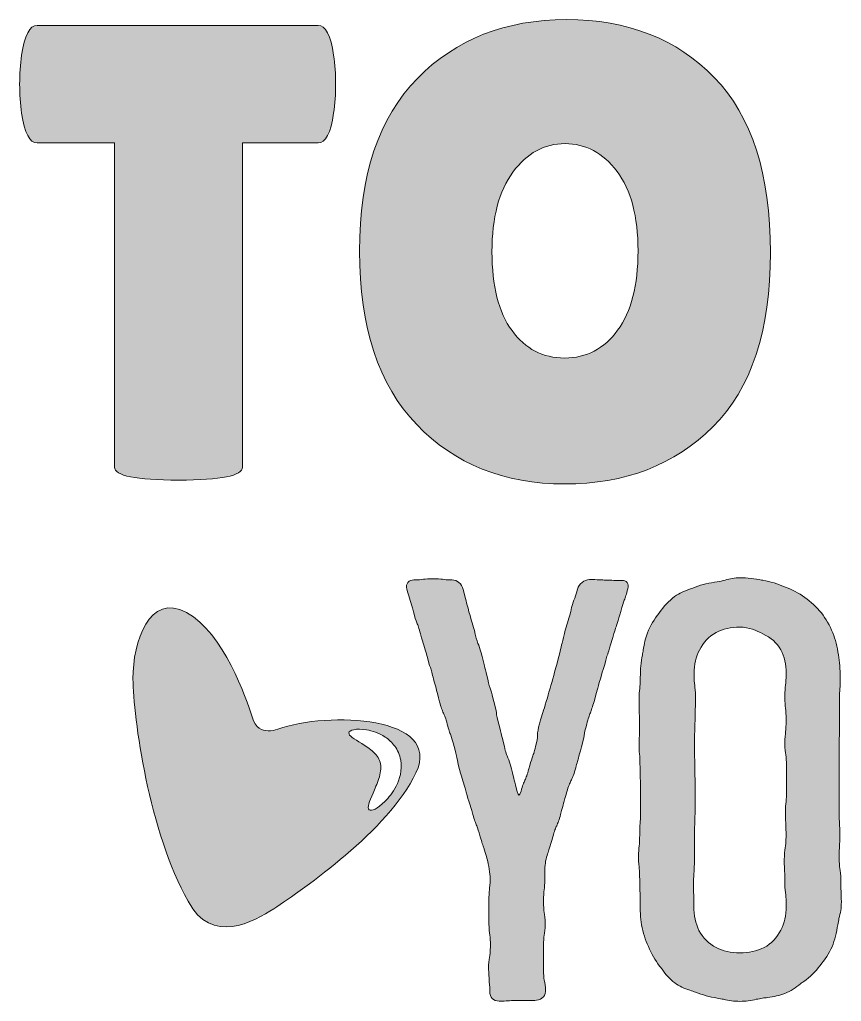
# Model space of a CAD drawing. Header units: inches. Extents: x 149 to 931, y -775 to -304.
# Drawn here: x 148.5 to 398.3, y -774.9 to -476.3 of the extents above; entities that cross this region are included whole.
import ezdxf

# ---------------------------------------------------------------- set-up
doc = ezdxf.new("R2010")
doc.units = ezdxf.units.IN
doc.header["$MEASUREMENT"] = 0
doc.layers.add('Layer 1', color=7, linetype='Continuous')

# ---------------------------------------------------------------- blocks, each defined once
blk = doc.blocks.new('block 3')
at = {"layer": 'Layer 1', "true_color": 0xce0100}
h = blk.add_hatch(color=12, dxfattribs=at)
h.dxf.hatch_style = 2
edge = h.paths.add_edge_path()
edge.add_spline(control_points=[(314.21, -617.5), (295.81, -617.5), (280.81, -611.48), (269.22, -599.43), (257.64, -587.38), (251.84, -569.8), (251.84, -546.68), (251.84, -523.57), (257.7, -506.06), (269.42, -494.14), (281.14, -482.22), (296.26, -476.26), (314.8, -476.26), (333.33, -476.26), (348.29, -482.13), (359.68, -493.84), (371.07, -505.57), (376.77, -523.31), (376.77, -547.08), (376.77, -570.85), (370.94, -588.52), (359.29, -600.11), (347.63, -611.7), (332.6, -617.5), (314.21, -617.5)], knot_values=[0, 0, 0, 0, 1, 1, 1, 2, 2, 2, 3, 3, 3, 4, 4, 4, 5, 5, 5, 6, 6, 6, 7, 7, 7, 8, 8, 8, 8], degree=3, periodic=1)
edge = h.paths.add_edge_path()
edge.add_spline(control_points=[(314.31, -513.98), (308.02, -513.98), (302.75, -516.86), (298.49, -522.62), (294.24, -528.38), (292.11, -536.47), (292.11, -546.88), (292.11, -557.29), (294.14, -565.28), (298.2, -570.85), (302.26, -576.41), (307.59, -579.19), (314.21, -579.19), (320.82, -579.19), (326.19, -576.38), (330.31, -570.75), (334.44, -565.12), (336.5, -557.06), (336.5, -546.59), (336.5, -536.11), (334.37, -528.06), (330.12, -522.42), (325.86, -516.8), (320.59, -513.98), (314.31, -513.98)], knot_values=[0, 0, 0, 0, 1, 1, 1, 2, 2, 2, 3, 3, 3, 4, 4, 4, 5, 5, 5, 6, 6, 6, 7, 7, 7, 8, 8, 8, 8], degree=3, periodic=1)
h = blk.add_hatch(color=12, dxfattribs=at)
h.dxf.hatch_style = 2
edge = h.paths.add_edge_path()
edge.add_spline(control_points=[(216.29, -612.39), (216.29, -615.01), (209.81, -616.32), (196.84, -616.32), (183.88, -616.32), (177.39, -615.01), (177.39, -612.39), (177.39, -612.39), (177.39, -513.78), (177.39, -513.78), (177.39, -513.78), (153.82, -513.78), (153.82, -513.78), (151.59, -513.78), (150.02, -510.77), (149.11, -504.75), (148.72, -501.87), (148.52, -498.92), (148.52, -495.91), (148.52, -492.89), (148.72, -489.95), (149.11, -487.07), (150.02, -481.05), (151.59, -478.03), (153.82, -478.03), (153.82, -478.03), (239.27, -478.03), (239.27, -478.03), (241.5, -478.03), (243.07, -481.05), (243.98, -487.07), (244.38, -489.95), (244.57, -492.89), (244.57, -495.91), (244.57, -498.92), (244.38, -501.87), (243.98, -504.75), (243.07, -510.77), (241.5, -513.78), (239.27, -513.78), (239.27, -513.78), (216.29, -513.78), (216.29, -513.78), (216.29, -513.78), (216.29, -612.39), (216.29, -612.39)], knot_values=[0, 0, 0, 0, 1, 1, 1, 2, 2, 2, 3, 3, 3, 4, 4, 4, 5, 5, 5, 6, 6, 6, 7, 7, 7, 8, 8, 8, 9, 9, 9, 10, 10, 10, 11, 11, 11, 12, 12, 12, 13, 13, 13, 14, 14, 14, 15, 15, 15, 15], degree=3, periodic=1)
at = {"layer": 'Layer 1', "lineweight": 0}
for points, knots in [([(314.21, -617.5), (295.81, -617.5), (280.81, -611.48), (269.22, -599.43), (257.64, -587.38), (251.84, -569.8), (251.84, -546.68), (251.84, -523.57), (257.7, -506.06), (269.42, -494.14), (281.14, -482.22), (296.26, -476.26), (314.8, -476.26), (333.33, -476.26), (348.29, -482.13), (359.68, -493.84), (371.07, -505.57), (376.77, -523.31), (376.77, -547.08), (376.77, -570.85), (370.94, -588.52), (359.29, -600.11), (347.63, -611.7), (332.6, -617.5), (314.21, -617.5)], [0, 0, 0, 0, 1, 1, 1, 2, 2, 2, 3, 3, 3, 4, 4, 4, 5, 5, 5, 6, 6, 6, 7, 7, 7, 8, 8, 8, 8]), ([(216.29, -612.39), (216.29, -615.01), (209.81, -616.32), (196.84, -616.32), (183.88, -616.32), (177.39, -615.01), (177.39, -612.39), (177.39, -612.39), (177.39, -513.78), (177.39, -513.78), (177.39, -513.78), (153.82, -513.78), (153.82, -513.78), (151.59, -513.78), (150.02, -510.77), (149.11, -504.75), (148.72, -501.87), (148.52, -498.92), (148.52, -495.91), (148.52, -492.89), (148.72, -489.95), (149.11, -487.07), (150.02, -481.05), (151.59, -478.03), (153.82, -478.03), (153.82, -478.03), (239.27, -478.03), (239.27, -478.03), (241.5, -478.03), (243.07, -481.05), (243.98, -487.07), (244.38, -489.95), (244.57, -492.89), (244.57, -495.91), (244.57, -498.92), (244.38, -501.87), (243.98, -504.75), (243.07, -510.77), (241.5, -513.78), (239.27, -513.78), (239.27, -513.78), (216.29, -513.78), (216.29, -513.78), (216.29, -513.78), (216.29, -612.39), (216.29, -612.39)], [0, 0, 0, 0, 1, 1, 1, 2, 2, 2, 3, 3, 3, 4, 4, 4, 5, 5, 5, 6, 6, 6, 7, 7, 7, 8, 8, 8, 9, 9, 9, 10, 10, 10, 11, 11, 11, 12, 12, 12, 13, 13, 13, 14, 14, 14, 15, 15, 15, 15]), ([(314.31, -513.98), (308.02, -513.98), (302.75, -516.86), (298.49, -522.62), (294.24, -528.38), (292.11, -536.47), (292.11, -546.88), (292.11, -557.29), (294.14, -565.28), (298.2, -570.85), (302.26, -576.41), (307.59, -579.19), (314.21, -579.19), (320.82, -579.19), (326.19, -576.38), (330.31, -570.75), (334.44, -565.12), (336.5, -557.06), (336.5, -546.59), (336.5, -536.11), (334.37, -528.06), (330.12, -522.42), (325.86, -516.8), (320.59, -513.98), (314.31, -513.98)], [0, 0, 0, 0, 1, 1, 1, 2, 2, 2, 3, 3, 3, 4, 4, 4, 5, 5, 5, 6, 6, 6, 7, 7, 7, 8, 8, 8, 8])]:
    blk.add_open_spline(points, degree=3, knots=knots, dxfattribs=at)
blk = doc.blocks.new('block 5')
at = {"layer": 'Layer 1', "true_color": 0xffffff}
h = blk.add_hatch(color=7, dxfattribs=at)
h.dxf.hatch_style = 2
edge = h.paths.add_edge_path()
edge.add_spline(control_points=[(333.4, -649.38), (332.95, -651.1), (332.68, -652), (332.32, -652.82), (332.05, -653.54), (331.77, -654.54), (331.32, -656.25), (330.87, -657.79), (330.51, -658.87), (330.24, -659.6), (329.97, -660.41), (329.78, -661.32), (329.15, -663.03), (328.7, -664.75), (328.43, -665.66), (328.16, -666.47), (327.89, -667.28), (327.7, -668.19), (327.07, -669.9), (326.62, -671.62), (326.35, -672.53), (326.08, -673.34), (325.81, -674.16), (325.54, -675.06), (325.08, -676.78), (324.45, -678.49), (324.36, -679.4), (324.09, -680.21), (323.82, -681.03), (323.64, -682.11), (323.18, -683.65), (322.55, -685.37), (322.37, -686.27), (322.01, -687.08), (321.74, -687.9), (321.38, -688.8), (320.92, -690.52), (320.47, -692.24), (320.2, -693.05), (320.11, -694.05), (320.02, -694.86), (319.75, -695.76), (319.3, -697.48), (318.84, -699.2), (318.48, -700.1), (318.39, -700.92), (318.12, -701.73), (317.85, -702.72), (317.4, -704.44), (316.94, -706.16), (316.49, -706.97), (316.13, -707.79), (315.77, -708.51), (315.32, -709.41), (314.87, -711.13), (314.41, -712.85), (314.14, -713.76), (313.87, -714.57), (313.78, -715.38), (313.42, -716.29), (312.97, -718), (312.51, -719.72), (312.15, -720.63), (311.79, -721.44), (311.43, -722.16), (311.07, -723.07), (310.62, -724.79), (310.16, -726.5), (309.89, -727.41), (309.62, -728.13), (309.35, -728.95), (308.99, -729.94), (308.54, -731.66), (308.18, -733.1), (308.18, -735.09), (308.18, -736.81), (308.18, -736.81), (308.18, -737.53), (308.18, -737.53), (308.18, -739.25), (308.08, -740.15), (308, -740.97), (307.9, -741.78), (307.72, -742.69), (307.72, -744.41), (307.72, -746.12), (307.9, -747.03), (308, -747.84), (308.08, -748.65), (308.27, -749.56), (308.27, -751.28), (308.27, -753.08), (308.08, -753.9), (308, -754.71), (307.9, -755.53), (307.72, -756.43), (307.72, -758.15), (307.72, -758.15), (307.72, -761.58), (307.72, -761.58), (307.72, -761.58), (307.72, -765.02), (307.72, -765.02), (307.72, -766.74), (307.9, -767.64), (308, -768.46), (308.27, -769.27), (308.36, -770.17), (308.36, -771.89), (308.36, -773.61), (306.64, -774.6), (305.1, -774.6), (305.1, -774.6), (302.39, -774.6), (302.39, -774.6), (302.39, -774.6), (299.68, -774.6), (299.68, -774.6), (298.32, -774.6), (297.6, -774.69), (296.96, -774.69), (296.24, -774.79), (295.61, -774.79), (294.25, -774.79), (292.53, -774.79), (291.45, -773.61), (291.45, -771.89), (291.45, -770.08), (291.27, -769.18), (291.27, -768.36), (291.18, -767.55), (291.09, -766.74), (291.09, -765.02), (291.09, -763.3), (291.09, -762.31), (291.36, -761.49), (291.45, -760.77), (291.63, -759.87), (291.63, -758.15), (291.63, -756.43), (291.54, -755.53), (291.45, -754.71), (291.36, -753.9), (291.18, -753), (291.18, -751.28), (291.18, -751.28), (291.18, -747.84), (291.18, -747.84), (291.18, -747.84), (291.18, -744.41), (291.18, -744.41), (291.18, -742.69), (291.27, -741.78), (291.36, -740.97), (291.36, -740.15), (291.54, -739.25), (291.54, -737.53), (291.54, -736), (291.09, -733.38), (290.64, -731.66), (290.18, -729.94), (289.91, -729.03), (289.64, -728.22), (289.37, -727.5), (289.01, -726.5), (288.56, -724.79), (288.1, -723.07), (287.74, -722.26), (287.47, -721.44), (287.11, -720.63), (286.75, -719.72), (286.3, -718), (285.84, -716.29), (285.57, -715.38), (285.3, -714.57), (284.94, -713.85), (284.67, -712.76), (284.22, -711.22), (283.76, -709.51), (283.49, -708.51), (283.22, -707.79), (282.95, -706.97), (282.68, -705.89), (282.23, -704.35), (281.77, -702.64), (281.68, -701.64), (281.41, -700.83), (281.32, -700.01), (281.05, -698.93), (280.6, -697.39), (280.15, -695.67), (279.88, -694.77), (279.6, -693.95), (279.24, -693.14), (278.97, -692.24), (278.52, -690.52), (278.07, -688.8), (277.71, -687.9), (277.34, -687.17), (276.98, -686.36), (276.62, -685.46), (276.17, -683.74), (275.72, -682.02), (275.54, -681.12), (275.27, -680.3), (275.17, -679.49), (274.81, -678.4), (274.36, -676.87), (273.91, -675.15), (273.64, -674.16), (273.37, -673.34), (273.1, -672.62), (272.82, -671.71), (272.37, -670), (271.92, -668.28), (271.65, -667.37), (271.38, -666.56), (271.11, -665.75), (270.84, -664.84), (270.38, -663.12), (269.93, -661.41), (269.57, -660.5), (269.3, -659.69), (268.94, -658.97), (268.66, -658.06), (268.21, -656.34), (267.76, -654.63), (267.49, -653.72), (267.22, -652.91), (266.95, -652.09), (266.68, -651.19), (266.22, -649.47), (265.77, -647.75), (266.86, -646.67), (268.39, -646.67), (269.84, -646.67), (270.56, -646.58), (271.29, -646.49), (272.01, -646.49), (272.73, -646.31), (274.18, -646.31), (275.63, -646.31), (276.35, -646.4), (277.07, -646.49), (277.71, -646.58), (278.52, -646.67), (279.97, -646.67), (281.5, -646.67), (282.95, -647.84), (283.31, -649.56), (283.76, -651.28), (283.95, -652.18), (284.22, -653), (284.49, -653.72), (284.67, -654.81), (285.12, -656.34), (285.57, -658.06), (285.84, -658.97), (286.11, -659.78), (286.39, -660.59), (286.66, -661.5), (287.02, -663.21), (287.47, -664.93), (287.74, -665.84), (288.1, -666.56), (288.38, -667.37), (288.65, -668.28), (289.1, -670), (289.55, -671.71), (289.82, -672.62), (289.91, -673.43), (290.18, -674.24), (290.36, -675.15), (290.82, -676.87), (291.18, -678.4), (291.45, -679.49), (291.72, -680.21), (292.08, -681.03), (292.26, -681.93), (292.71, -683.65), (293.17, -685.37), (293.35, -686.27), (293.44, -687.08), (293.53, -687.9), (293.71, -688.98), (294.16, -690.52), (294.61, -692.24), (294.89, -693.23), (294.98, -693.95), (295.25, -694.77), (295.43, -695.67), (295.88, -697.39), (296.24, -699.11), (296.6, -700.01), (296.96, -700.83), (297.33, -701.55), (297.6, -702.45), (298.05, -704.17), (298.5, -705.89), (298.77, -706.79), (298.86, -707.61), (299.13, -708.42), (299.32, -709.33), (299.77, -711.04), (300.13, -712.58), (300.49, -712.49), (300.94, -710.95), (301.39, -709.23), (301.76, -708.33), (302.12, -707.61), (302.48, -706.79), (302.84, -705.89), (303.29, -704.17), (303.75, -702.64), (304.02, -701.64), (304.29, -700.83), (304.65, -700.01), (304.92, -699.11), (305.37, -697.39), (305.82, -695.67), (305.92, -694.86), (305.92, -693.86), (306.01, -693.05), (306.1, -691.97), (306.55, -690.43), (307, -688.71), (307.27, -687.81), (307.54, -686.99), (307.9, -686.18), (308.18, -685.19), (308.63, -683.65), (309.08, -681.93), (309.35, -681.03), (309.62, -680.21), (309.89, -679.4), (310.16, -678.49), (310.62, -676.78), (311.07, -675.24), (311.25, -674.16), (311.52, -673.34), (311.79, -672.62), (311.97, -671.53), (312.43, -670), (312.88, -668.28), (313.15, -667.28), (313.24, -666.47), (313.51, -665.75), (313.69, -664.75), (314.14, -663.03), (314.5, -661.5), (314.78, -660.41), (315.05, -659.69), (315.32, -658.87), (315.59, -657.97), (316.04, -656.25), (316.4, -654.54), (316.76, -653.63), (317.04, -652.82), (317.31, -652.09), (317.67, -651.19), (318.12, -649.47), (318.57, -647.94), (320.2, -646.58), (321.74, -646.58), (324.27, -646.58), (325.54, -646.67), (326.62, -646.76), (327.8, -646.76), (329.06, -646.85), (331.5, -646.85), (333.13, -646.85), (333.76, -647.66), (333.4, -649.38)], knot_values=[0, 0, 0, 0, 1, 1, 1, 2, 2, 2, 3, 3, 3, 4, 4, 4, 5, 5, 5, 6, 6, 6, 7, 7, 7, 8, 8, 8, 9, 9, 9, 10, 10, 10, 11, 11, 11, 12, 12, 12, 13, 13, 13, 14, 14, 14, 15, 15, 15, 16, 16, 16, 17, 17, 17, 18, 18, 18, 19, 19, 19, 20, 20, 20, 21, 21, 21, 22, 22, 22, 23, 23, 23, 24, 24, 24, 25, 25, 25, 26, 26, 26, 27, 27, 27, 28, 28, 28, 29, 29, 29, 30, 30, 30, 31, 31, 31, 32, 32, 32, 33, 33, 33, 34, 34, 34, 35, 35, 35, 36, 36, 36, 37, 37, 37, 38, 38, 38, 39, 39, 39, 40, 40, 40, 41, 41, 41, 42, 42, 42, 43, 43, 43, 44, 44, 44, 45, 45, 45, 46, 46, 46, 47, 47, 47, 48, 48, 48, 49, 49, 49, 50, 50, 50, 51, 51, 51, 52, 52, 52, 53, 53, 53, 54, 54, 54, 55, 55, 55, 56, 56, 56, 57, 57, 57, 58, 58, 58, 59, 59, 59, 60, 60, 60, 61, 61, 61, 62, 62, 62, 63, 63, 63, 64, 64, 64, 65, 65, 65, 66, 66, 66, 67, 67, 67, 68, 68, 68, 69, 69, 69, 70, 70, 70, 71, 71, 71, 72, 72, 72, 73, 73, 73, 74, 74, 74, 75, 75, 75, 76, 76, 76, 77, 77, 77, 78, 78, 78, 79, 79, 79, 80, 80, 80, 81, 81, 81, 82, 82, 82, 83, 83, 83, 84, 84, 84, 85, 85, 85, 86, 86, 86, 87, 87, 87, 88, 88, 88, 89, 89, 89, 90, 90, 90, 91, 91, 91, 92, 92, 92, 93, 93, 93, 94, 94, 94, 95, 95, 95, 96, 96, 96, 97, 97, 97, 98, 98, 98, 99, 99, 99, 100, 100, 100, 101, 101, 101, 102, 102, 102, 103, 103, 103, 104, 104, 104, 105, 105, 105, 106, 106, 106, 107, 107, 107, 108, 108, 108, 109, 109, 109, 110, 110, 110, 111, 111, 111, 112, 112, 112, 113, 113, 113, 114, 114, 114, 115, 115, 115, 116, 116, 116, 117, 117, 117, 118, 118, 118, 119, 119, 119, 120, 120, 120, 121, 121, 121, 122, 122, 122, 123, 123, 123, 124, 124, 124, 124], degree=3, periodic=1)
h = blk.add_hatch(color=7, dxfattribs=at)
h.dxf.hatch_style = 2
edge = h.paths.add_edge_path()
edge.add_spline(control_points=[(375.9, -773.7), (375.35, -773.79), (374.81, -773.79), (374.36, -773.88), (373.72, -773.97), (373.09, -774.15), (372.46, -774.24), (370.92, -774.69), (369.2, -774.87), (367.49, -774.87), (365.77, -774.87), (364.05, -774.69), (362.51, -774.24), (361.88, -774.15), (361.25, -773.97), (360.61, -773.88), (358.26, -773.52), (356.1, -772.89), (354.02, -772.07), (353.47, -771.89), (352.93, -771.71), (352.3, -771.44), (350.58, -770.99), (349.04, -770.26), (347.69, -769.27), (346.15, -768.09), (344.88, -766.74), (343.8, -765.11), (343.53, -764.75), (343.35, -764.39), (343.07, -764.12), (341.72, -762.4), (340.54, -760.41), (339.64, -758.15), (338.74, -756.16), (338.01, -753.99), (337.56, -751.64), (337.29, -749.47), (337.11, -747.12), (337.11, -744.68), (337.11, -744.68), (337.11, -743.05), (337.11, -743.05), (337.11, -741.33), (337.11, -740.43), (337.02, -737.89), (337.02, -736.18), (336.93, -735.27), (336.84, -734.55), (336.84, -733.74), (336.66, -732.83), (336.66, -731.02), (336.66, -729.31), (336.75, -728.4), (336.84, -727.59), (336.93, -726.77), (337.02, -725.96), (337.02, -724.15), (337.02, -722.43), (337.11, -721.53), (337.11, -720.81), (337.2, -719.99), (337.29, -719.09), (337.29, -717.37), (337.29, -717.37), (337.29, -713.94), (337.29, -713.94), (337.29, -713.94), (337.29, -710.5), (337.29, -710.5), (337.29, -708.78), (337.2, -707.88), (337.2, -707.07), (337.2, -706.34), (337.11, -705.44), (337.11, -703.72), (337.11, -702), (337.02, -701.1), (337.02, -700.28), (336.93, -699.47), (336.84, -698.57), (336.84, -696.85), (336.84, -695.13), (336.93, -694.23), (336.93, -693.41), (336.93, -693.41), (336.93, -690.07), (336.93, -690.07), (336.93, -688.26), (336.93, -687.45), (336.84, -686.63), (336.84, -686.63), (336.84, -683.19), (336.84, -683.19), (336.84, -681.48), (336.93, -680.57), (337.02, -679.76), (337.11, -678.95), (337.2, -678.13), (337.2, -676.32), (337.2, -673.88), (337.38, -671.62), (337.83, -669.54), (337.92, -669), (338.01, -668.46), (338.1, -668), (338.37, -666.11), (338.74, -664.39), (339.37, -662.76), (340.27, -660.59), (341.45, -658.6), (342.89, -656.8), (342.99, -656.71), (342.99, -656.71), (342.99, -656.61), (344.34, -654.71), (345.88, -653.09), (347.6, -651.73), (349.13, -650.74), (350.76, -650.01), (352.48, -649.38), (352.93, -649.29), (353.47, -649.11), (353.92, -648.84), (356, -648.11), (358.26, -647.57), (360.61, -647.3), (361.43, -647.12), (362.15, -646.94), (362.97, -646.76), (364.41, -646.31), (365.95, -646.04), (367.49, -646.04), (369.75, -646.04), (372.01, -646.31), (374.09, -646.76), (374.09, -646.76), (374.45, -646.76), (374.45, -646.76), (376.8, -647.21), (378.97, -647.94), (381.05, -648.75), (383.31, -649.56), (385.3, -650.65), (387.2, -652), (389.09, -653.36), (390.72, -654.9), (392.26, -656.71), (393.62, -658.51), (394.79, -660.5), (395.7, -662.76), (396.51, -664.84), (397.05, -667.01), (397.41, -669.45), (397.77, -671.62), (397.96, -673.88), (397.96, -676.32), (397.96, -678.13), (397.96, -679.04), (397.87, -679.76), (397.77, -680.57), (397.77, -681.48), (397.77, -683.19), (397.77, -683.19), (397.77, -686.63), (397.77, -686.63), (397.77, -686.63), (397.77, -690.07), (397.77, -690.07), (397.77, -690.07), (397.77, -693.5), (397.77, -693.5), (397.68, -694.23), (397.68, -695.13), (397.68, -696.94), (397.68, -696.94), (397.68, -700.28), (397.68, -700.28), (397.68, -700.28), (397.68, -703.72), (397.68, -703.72), (397.68, -703.72), (397.68, -707.16), (397.68, -707.16), (397.68, -707.16), (397.68, -710.59), (397.68, -710.59), (397.68, -710.59), (397.68, -713.94), (397.68, -713.94), (397.68, -713.94), (397.68, -717.37), (397.68, -717.37), (397.68, -719.09), (397.68, -719.99), (397.77, -720.81), (397.77, -721.62), (397.87, -722.53), (397.87, -724.24), (397.87, -725.96), (397.77, -726.86), (397.77, -727.68), (397.68, -728.4), (397.68, -729.31), (397.68, -731.02), (397.68, -732.83), (397.77, -733.65), (397.87, -734.46), (397.96, -735.27), (398.14, -736.18), (398.14, -737.89), (398.14, -739.61), (398.14, -740.52), (398.23, -741.33), (398.23, -742.05), (398.32, -742.96), (398.32, -744.68), (398.32, -746.39), (398.05, -748.11), (397.59, -749.65), (397.5, -750.28), (397.32, -750.91), (397.23, -751.55), (396.87, -753.99), (396.33, -756.16), (395.52, -758.24), (394.52, -760.32), (393.34, -762.22), (391.9, -763.93), (391.9, -763.93), (391.81, -764.03), (391.81, -764.03), (390.45, -765.83), (388.82, -767.46), (386.93, -768.82), (386.56, -769.09), (386.2, -769.27), (385.93, -769.54), (384.48, -770.72), (382.86, -771.71), (381.14, -772.52), (379.51, -773.06), (377.79, -773.43), (375.9, -773.7)], knot_values=[0, 0, 0, 0, 1, 1, 1, 2, 2, 2, 3, 3, 3, 4, 4, 4, 5, 5, 5, 6, 6, 6, 7, 7, 7, 8, 8, 8, 9, 9, 9, 10, 10, 10, 11, 11, 11, 12, 12, 12, 13, 13, 13, 14, 14, 14, 15, 15, 15, 16, 16, 16, 17, 17, 17, 18, 18, 18, 19, 19, 19, 20, 20, 20, 21, 21, 21, 22, 22, 22, 23, 23, 23, 24, 24, 24, 25, 25, 25, 26, 26, 26, 27, 27, 27, 28, 28, 28, 29, 29, 29, 30, 30, 30, 31, 31, 31, 32, 32, 32, 33, 33, 33, 34, 34, 34, 35, 35, 35, 36, 36, 36, 37, 37, 37, 38, 38, 38, 39, 39, 39, 40, 40, 40, 41, 41, 41, 42, 42, 42, 43, 43, 43, 44, 44, 44, 45, 45, 45, 46, 46, 46, 47, 47, 47, 48, 48, 48, 49, 49, 49, 50, 50, 50, 51, 51, 51, 52, 52, 52, 53, 53, 53, 54, 54, 54, 55, 55, 55, 56, 56, 56, 57, 57, 57, 58, 58, 58, 59, 59, 59, 60, 60, 60, 61, 61, 61, 62, 62, 62, 63, 63, 63, 64, 64, 64, 65, 65, 65, 66, 66, 66, 67, 67, 67, 68, 68, 68, 69, 69, 69, 70, 70, 70, 71, 71, 71, 72, 72, 72, 73, 73, 73, 74, 74, 74, 75, 75, 75, 76, 76, 76, 77, 77, 77, 78, 78, 78, 79, 79, 79, 80, 80, 80, 81, 81, 81, 81], degree=3, periodic=1)
edge = h.paths.add_edge_path()
edge.add_spline(control_points=[(367.49, -760.14), (370.2, -760.14), (372.64, -759.6), (374.81, -758.51), (377.07, -757.33), (378.7, -755.53), (379.87, -753.17), (381.05, -751.1), (381.59, -748.74), (381.59, -745.94), (381.59, -744.22), (381.5, -743.23), (381.41, -742.42), (381.32, -741.6), (381.14, -740.7), (381.14, -738.89), (381.14, -737.08), (381.14, -736.18), (381.05, -735.36), (381.05, -734.55), (380.96, -733.55), (380.96, -731.84), (380.96, -730.03), (381.14, -729.03), (381.23, -728.22), (381.32, -727.41), (381.5, -726.5), (381.5, -724.69), (381.5, -722.89), (381.5, -721.98), (381.41, -721.17), (381.41, -720.36), (381.32, -719.45), (381.32, -717.64), (381.32, -715.83), (381.41, -714.93), (381.5, -714.12), (381.59, -713.3), (381.68, -712.31), (381.68, -710.59), (381.68, -710.59), (381.68, -706.97), (381.68, -706.97), (381.68, -706.97), (381.68, -703.45), (381.68, -703.45), (381.68, -701.64), (381.5, -700.74), (381.41, -699.92), (381.32, -699.11), (381.14, -698.21), (381.14, -696.4), (381.14, -694.59), (381.32, -693.68), (381.32, -692.87), (381.41, -692.05), (381.59, -691.06), (381.59, -689.35), (381.59, -687.54), (381.41, -686.54), (381.32, -685.73), (381.23, -684.92), (381.14, -684.01), (381.14, -682.2), (381.14, -680.48), (381.23, -679.49), (381.32, -678.68), (381.41, -677.86), (381.59, -676.96), (381.59, -675.15), (381.59, -672.44), (381.05, -670), (379.96, -667.92), (378.7, -665.84), (376.89, -664.21), (374.45, -663.12), (372.55, -662.04), (370.29, -661.04), (367.49, -661.04), (364.77, -661.04), (362.33, -661.59), (360.25, -662.67), (357.99, -663.85), (356.37, -665.66), (355.19, -668), (354.11, -670.09), (353.56, -672.44), (353.56, -675.15), (353.56, -676.96), (353.65, -677.95), (353.74, -678.76), (353.83, -679.58), (354.02, -680.48), (354.02, -682.2), (354.02, -684.01), (354.02, -684.92), (353.92, -685.91), (353.83, -686.72), (353.83, -687.62), (353.83, -689.35), (353.83, -691.15), (353.74, -692.05), (353.74, -692.87), (353.65, -693.68), (353.65, -694.68), (353.65, -696.4), (353.65, -696.4), (353.65, -699.92), (353.65, -699.92), (353.74, -700.74), (353.74, -701.73), (353.74, -703.54), (353.74, -705.26), (353.74, -706.25), (353.83, -707.07), (353.83, -707.88), (353.92, -708.78), (353.92, -710.59), (353.92, -712.4), (353.83, -713.3), (353.83, -714.12), (353.83, -714.12), (353.83, -717.64), (353.83, -717.64), (353.83, -719.45), (353.74, -720.36), (353.74, -721.17), (353.65, -721.98), (353.65, -722.98), (353.65, -724.79), (353.65, -724.79), (353.65, -728.31), (353.65, -728.31), (353.65, -728.31), (353.65, -731.84), (353.65, -731.84), (353.65, -733.65), (353.56, -734.55), (353.56, -735.36), (353.47, -736.18), (353.38, -737.08), (353.38, -738.89), (353.38, -740.7), (353.38, -741.6), (353.47, -742.42), (353.47, -742.42), (353.47, -745.94), (353.47, -745.94), (353.47, -748.74), (354.02, -751.19), (355.01, -753.27), (356.18, -755.53), (357.99, -757.33), (360.25, -758.51), (362.33, -759.6), (364.77, -760.14), (367.49, -760.14)], knot_values=[0, 0, 0, 0, 1, 1, 1, 2, 2, 2, 3, 3, 3, 4, 4, 4, 5, 5, 5, 6, 6, 6, 7, 7, 7, 8, 8, 8, 9, 9, 9, 10, 10, 10, 11, 11, 11, 12, 12, 12, 13, 13, 13, 14, 14, 14, 15, 15, 15, 16, 16, 16, 17, 17, 17, 18, 18, 18, 19, 19, 19, 20, 20, 20, 21, 21, 21, 22, 22, 22, 23, 23, 23, 24, 24, 24, 25, 25, 25, 26, 26, 26, 27, 27, 27, 28, 28, 28, 29, 29, 29, 30, 30, 30, 31, 31, 31, 32, 32, 32, 33, 33, 33, 34, 34, 34, 35, 35, 35, 36, 36, 36, 37, 37, 37, 38, 38, 38, 39, 39, 39, 40, 40, 40, 41, 41, 41, 42, 42, 42, 43, 43, 43, 44, 44, 44, 45, 45, 45, 46, 46, 46, 47, 47, 47, 48, 48, 48, 49, 49, 49, 50, 50, 50, 51, 51, 51, 52, 52, 52, 52], degree=3, periodic=1)
at = {"layer": 'Layer 1', "lineweight": 0}
for points, knots in [([(333.4, -649.38), (332.95, -651.1), (332.68, -652), (332.32, -652.82), (332.05, -653.54), (331.77, -654.54), (331.32, -656.25), (330.87, -657.79), (330.51, -658.87), (330.24, -659.6), (329.97, -660.41), (329.78, -661.32), (329.15, -663.03), (328.7, -664.75), (328.43, -665.66), (328.16, -666.47), (327.89, -667.28), (327.7, -668.19), (327.07, -669.9), (326.62, -671.62), (326.35, -672.53), (326.08, -673.34), (325.81, -674.16), (325.54, -675.06), (325.08, -676.78), (324.45, -678.49), (324.36, -679.4), (324.09, -680.21), (323.82, -681.03), (323.64, -682.11), (323.18, -683.65), (322.55, -685.37), (322.37, -686.27), (322.01, -687.08), (321.74, -687.9), (321.38, -688.8), (320.92, -690.52), (320.47, -692.24), (320.2, -693.05), (320.11, -694.05), (320.02, -694.86), (319.75, -695.76), (319.3, -697.48), (318.84, -699.2), (318.48, -700.1), (318.39, -700.92), (318.12, -701.73), (317.85, -702.72), (317.4, -704.44), (316.94, -706.16), (316.49, -706.97), (316.13, -707.79), (315.77, -708.51), (315.32, -709.41), (314.87, -711.13), (314.41, -712.85), (314.14, -713.76), (313.87, -714.57), (313.78, -715.38), (313.42, -716.29), (312.97, -718), (312.51, -719.72), (312.15, -720.63), (311.79, -721.44), (311.43, -722.16), (311.07, -723.07), (310.62, -724.79), (310.16, -726.5), (309.89, -727.41), (309.62, -728.13), (309.35, -728.95), (308.99, -729.94), (308.54, -731.66), (308.18, -733.1), (308.18, -735.09), (308.18, -736.81), (308.18, -736.81), (308.18, -737.53), (308.18, -737.53), (308.18, -739.25), (308.08, -740.15), (308, -740.97), (307.9, -741.78), (307.72, -742.69), (307.72, -744.41), (307.72, -746.12), (307.9, -747.03), (308, -747.84), (308.08, -748.65), (308.27, -749.56), (308.27, -751.28), (308.27, -753.08), (308.08, -753.9), (308, -754.71), (307.9, -755.53), (307.72, -756.43), (307.72, -758.15), (307.72, -758.15), (307.72, -761.58), (307.72, -761.58), (307.72, -761.58), (307.72, -765.02), (307.72, -765.02), (307.72, -766.74), (307.9, -767.64), (308, -768.46), (308.27, -769.27), (308.36, -770.17), (308.36, -771.89), (308.36, -773.61), (306.64, -774.6), (305.1, -774.6), (305.1, -774.6), (302.39, -774.6), (302.39, -774.6), (302.39, -774.6), (299.68, -774.6), (299.68, -774.6), (298.32, -774.6), (297.6, -774.69), (296.96, -774.69), (296.24, -774.79), (295.61, -774.79), (294.25, -774.79), (292.53, -774.79), (291.45, -773.61), (291.45, -771.89), (291.45, -770.08), (291.27, -769.18), (291.27, -768.36), (291.18, -767.55), (291.09, -766.74), (291.09, -765.02), (291.09, -763.3), (291.09, -762.31), (291.36, -761.49), (291.45, -760.77), (291.63, -759.87), (291.63, -758.15), (291.63, -756.43), (291.54, -755.53), (291.45, -754.71), (291.36, -753.9), (291.18, -753), (291.18, -751.28), (291.18, -751.28), (291.18, -747.84), (291.18, -747.84), (291.18, -747.84), (291.18, -744.41), (291.18, -744.41), (291.18, -742.69), (291.27, -741.78), (291.36, -740.97), (291.36, -740.15), (291.54, -739.25), (291.54, -737.53), (291.54, -736), (291.09, -733.38), (290.64, -731.66), (290.18, -729.94), (289.91, -729.03), (289.64, -728.22), (289.37, -727.5), (289.01, -726.5), (288.56, -724.79), (288.1, -723.07), (287.74, -722.26), (287.47, -721.44), (287.11, -720.63), (286.75, -719.72), (286.3, -718), (285.84, -716.29), (285.57, -715.38), (285.3, -714.57), (284.94, -713.85), (284.67, -712.76), (284.22, -711.22), (283.76, -709.51), (283.49, -708.51), (283.22, -707.79), (282.95, -706.97), (282.68, -705.89), (282.23, -704.35), (281.77, -702.64), (281.68, -701.64), (281.41, -700.83), (281.32, -700.01), (281.05, -698.93), (280.6, -697.39), (280.15, -695.67), (279.88, -694.77), (279.6, -693.95), (279.24, -693.14), (278.97, -692.24), (278.52, -690.52), (278.07, -688.8), (277.71, -687.9), (277.34, -687.17), (276.98, -686.36), (276.62, -685.46), (276.17, -683.74), (275.72, -682.02), (275.54, -681.12), (275.27, -680.3), (275.17, -679.49), (274.81, -678.4), (274.36, -676.87), (273.91, -675.15), (273.64, -674.16), (273.37, -673.34), (273.1, -672.62), (272.82, -671.71), (272.37, -670), (271.92, -668.28), (271.65, -667.37), (271.38, -666.56), (271.11, -665.75), (270.84, -664.84), (270.38, -663.12), (269.93, -661.41), (269.57, -660.5), (269.3, -659.69), (268.94, -658.97), (268.66, -658.06), (268.21, -656.34), (267.76, -654.63), (267.49, -653.72), (267.22, -652.91), (266.95, -652.09), (266.68, -651.19), (266.22, -649.47), (265.77, -647.75), (266.86, -646.67), (268.39, -646.67), (269.84, -646.67), (270.56, -646.58), (271.29, -646.49), (272.01, -646.49), (272.73, -646.31), (274.18, -646.31), (275.63, -646.31), (276.35, -646.4), (277.07, -646.49), (277.71, -646.58), (278.52, -646.67), (279.97, -646.67), (281.5, -646.67), (282.95, -647.84), (283.31, -649.56), (283.76, -651.28), (283.95, -652.18), (284.22, -653), (284.49, -653.72), (284.67, -654.81), (285.12, -656.34), (285.57, -658.06), (285.84, -658.97), (286.11, -659.78), (286.39, -660.59), (286.66, -661.5), (287.02, -663.21), (287.47, -664.93), (287.74, -665.84), (288.1, -666.56), (288.38, -667.37), (288.65, -668.28), (289.1, -670), (289.55, -671.71), (289.82, -672.62), (289.91, -673.43), (290.18, -674.24), (290.36, -675.15), (290.82, -676.87), (291.18, -678.4), (291.45, -679.49), (291.72, -680.21), (292.08, -681.03), (292.26, -681.93), (292.71, -683.65), (293.17, -685.37), (293.35, -686.27), (293.44, -687.08), (293.53, -687.9), (293.71, -688.98), (294.16, -690.52), (294.61, -692.24), (294.89, -693.23), (294.98, -693.95), (295.25, -694.77), (295.43, -695.67), (295.88, -697.39), (296.24, -699.11), (296.6, -700.01), (296.96, -700.83), (297.33, -701.55), (297.6, -702.45), (298.05, -704.17), (298.5, -705.89), (298.77, -706.79), (298.86, -707.61), (299.13, -708.42), (299.32, -709.33), (299.77, -711.04), (300.13, -712.58), (300.49, -712.49), (300.94, -710.95), (301.39, -709.23), (301.76, -708.33), (302.12, -707.61), (302.48, -706.79), (302.84, -705.89), (303.29, -704.17), (303.75, -702.64), (304.02, -701.64), (304.29, -700.83), (304.65, -700.01), (304.92, -699.11), (305.37, -697.39), (305.82, -695.67), (305.92, -694.86), (305.92, -693.86), (306.01, -693.05), (306.1, -691.97), (306.55, -690.43), (307, -688.71), (307.27, -687.81), (307.54, -686.99), (307.9, -686.18), (308.18, -685.19), (308.63, -683.65), (309.08, -681.93), (309.35, -681.03), (309.62, -680.21), (309.89, -679.4), (310.16, -678.49), (310.62, -676.78), (311.07, -675.24), (311.25, -674.16), (311.52, -673.34), (311.79, -672.62), (311.97, -671.53), (312.43, -670), (312.88, -668.28), (313.15, -667.28), (313.24, -666.47), (313.51, -665.75), (313.69, -664.75), (314.14, -663.03), (314.5, -661.5), (314.78, -660.41), (315.05, -659.69), (315.32, -658.87), (315.59, -657.97), (316.04, -656.25), (316.4, -654.54), (316.76, -653.63), (317.04, -652.82), (317.31, -652.09), (317.67, -651.19), (318.12, -649.47), (318.57, -647.94), (320.2, -646.58), (321.74, -646.58), (324.27, -646.58), (325.54, -646.67), (326.62, -646.76), (327.8, -646.76), (329.06, -646.85), (331.5, -646.85), (333.13, -646.85), (333.76, -647.66), (333.4, -649.38)], [0, 0, 0, 0, 1, 1, 1, 2, 2, 2, 3, 3, 3, 4, 4, 4, 5, 5, 5, 6, 6, 6, 7, 7, 7, 8, 8, 8, 9, 9, 9, 10, 10, 10, 11, 11, 11, 12, 12, 12, 13, 13, 13, 14, 14, 14, 15, 15, 15, 16, 16, 16, 17, 17, 17, 18, 18, 18, 19, 19, 19, 20, 20, 20, 21, 21, 21, 22, 22, 22, 23, 23, 23, 24, 24, 24, 25, 25, 25, 26, 26, 26, 27, 27, 27, 28, 28, 28, 29, 29, 29, 30, 30, 30, 31, 31, 31, 32, 32, 32, 33, 33, 33, 34, 34, 34, 35, 35, 35, 36, 36, 36, 37, 37, 37, 38, 38, 38, 39, 39, 39, 40, 40, 40, 41, 41, 41, 42, 42, 42, 43, 43, 43, 44, 44, 44, 45, 45, 45, 46, 46, 46, 47, 47, 47, 48, 48, 48, 49, 49, 49, 50, 50, 50, 51, 51, 51, 52, 52, 52, 53, 53, 53, 54, 54, 54, 55, 55, 55, 56, 56, 56, 57, 57, 57, 58, 58, 58, 59, 59, 59, 60, 60, 60, 61, 61, 61, 62, 62, 62, 63, 63, 63, 64, 64, 64, 65, 65, 65, 66, 66, 66, 67, 67, 67, 68, 68, 68, 69, 69, 69, 70, 70, 70, 71, 71, 71, 72, 72, 72, 73, 73, 73, 74, 74, 74, 75, 75, 75, 76, 76, 76, 77, 77, 77, 78, 78, 78, 79, 79, 79, 80, 80, 80, 81, 81, 81, 82, 82, 82, 83, 83, 83, 84, 84, 84, 85, 85, 85, 86, 86, 86, 87, 87, 87, 88, 88, 88, 89, 89, 89, 90, 90, 90, 91, 91, 91, 92, 92, 92, 93, 93, 93, 94, 94, 94, 95, 95, 95, 96, 96, 96, 97, 97, 97, 98, 98, 98, 99, 99, 99, 100, 100, 100, 101, 101, 101, 102, 102, 102, 103, 103, 103, 104, 104, 104, 105, 105, 105, 106, 106, 106, 107, 107, 107, 108, 108, 108, 109, 109, 109, 110, 110, 110, 111, 111, 111, 112, 112, 112, 113, 113, 113, 114, 114, 114, 115, 115, 115, 116, 116, 116, 117, 117, 117, 118, 118, 118, 119, 119, 119, 120, 120, 120, 121, 121, 121, 122, 122, 122, 123, 123, 123, 124, 124, 124, 124]), ([(375.9, -773.7), (375.35, -773.79), (374.81, -773.79), (374.36, -773.88), (373.72, -773.97), (373.09, -774.15), (372.46, -774.24), (370.92, -774.69), (369.2, -774.87), (367.49, -774.87), (365.77, -774.87), (364.05, -774.69), (362.51, -774.24), (361.88, -774.15), (361.25, -773.97), (360.61, -773.88), (358.26, -773.52), (356.1, -772.89), (354.02, -772.07), (353.47, -771.89), (352.93, -771.71), (352.3, -771.44), (350.58, -770.99), (349.04, -770.26), (347.69, -769.27), (346.15, -768.09), (344.88, -766.74), (343.8, -765.11), (343.53, -764.75), (343.35, -764.39), (343.07, -764.12), (341.72, -762.4), (340.54, -760.41), (339.64, -758.15), (338.74, -756.16), (338.01, -753.99), (337.56, -751.64), (337.29, -749.47), (337.11, -747.12), (337.11, -744.68), (337.11, -744.68), (337.11, -743.05), (337.11, -743.05), (337.11, -741.33), (337.11, -740.43), (337.02, -737.89), (337.02, -736.18), (336.93, -735.27), (336.84, -734.55), (336.84, -733.74), (336.66, -732.83), (336.66, -731.02), (336.66, -729.31), (336.75, -728.4), (336.84, -727.59), (336.93, -726.77), (337.02, -725.96), (337.02, -724.15), (337.02, -722.43), (337.11, -721.53), (337.11, -720.81), (337.2, -719.99), (337.29, -719.09), (337.29, -717.37), (337.29, -717.37), (337.29, -713.94), (337.29, -713.94), (337.29, -713.94), (337.29, -710.5), (337.29, -710.5), (337.29, -708.78), (337.2, -707.88), (337.2, -707.07), (337.2, -706.34), (337.11, -705.44), (337.11, -703.72), (337.11, -702), (337.02, -701.1), (337.02, -700.28), (336.93, -699.47), (336.84, -698.57), (336.84, -696.85), (336.84, -695.13), (336.93, -694.23), (336.93, -693.41), (336.93, -693.41), (336.93, -690.07), (336.93, -690.07), (336.93, -688.26), (336.93, -687.45), (336.84, -686.63), (336.84, -686.63), (336.84, -683.19), (336.84, -683.19), (336.84, -681.48), (336.93, -680.57), (337.02, -679.76), (337.11, -678.95), (337.2, -678.13), (337.2, -676.32), (337.2, -673.88), (337.38, -671.62), (337.83, -669.54), (337.92, -669), (338.01, -668.46), (338.1, -668), (338.37, -666.11), (338.74, -664.39), (339.37, -662.76), (340.27, -660.59), (341.45, -658.6), (342.89, -656.8), (342.99, -656.71), (342.99, -656.71), (342.99, -656.61), (344.34, -654.71), (345.88, -653.09), (347.6, -651.73), (349.13, -650.74), (350.76, -650.01), (352.48, -649.38), (352.93, -649.29), (353.47, -649.11), (353.92, -648.84), (356, -648.11), (358.26, -647.57), (360.61, -647.3), (361.43, -647.12), (362.15, -646.94), (362.97, -646.76), (364.41, -646.31), (365.95, -646.04), (367.49, -646.04), (369.75, -646.04), (372.01, -646.31), (374.09, -646.76), (374.09, -646.76), (374.45, -646.76), (374.45, -646.76), (376.8, -647.21), (378.97, -647.94), (381.05, -648.75), (383.31, -649.56), (385.3, -650.65), (387.2, -652), (389.09, -653.36), (390.72, -654.9), (392.26, -656.71), (393.62, -658.51), (394.79, -660.5), (395.7, -662.76), (396.51, -664.84), (397.05, -667.01), (397.41, -669.45), (397.77, -671.62), (397.96, -673.88), (397.96, -676.32), (397.96, -678.13), (397.96, -679.04), (397.87, -679.76), (397.77, -680.57), (397.77, -681.48), (397.77, -683.19), (397.77, -683.19), (397.77, -686.63), (397.77, -686.63), (397.77, -686.63), (397.77, -690.07), (397.77, -690.07), (397.77, -690.07), (397.77, -693.5), (397.77, -693.5), (397.68, -694.23), (397.68, -695.13), (397.68, -696.94), (397.68, -696.94), (397.68, -700.28), (397.68, -700.28), (397.68, -700.28), (397.68, -703.72), (397.68, -703.72), (397.68, -703.72), (397.68, -707.16), (397.68, -707.16), (397.68, -707.16), (397.68, -710.59), (397.68, -710.59), (397.68, -710.59), (397.68, -713.94), (397.68, -713.94), (397.68, -713.94), (397.68, -717.37), (397.68, -717.37), (397.68, -719.09), (397.68, -719.99), (397.77, -720.81), (397.77, -721.62), (397.87, -722.53), (397.87, -724.24), (397.87, -725.96), (397.77, -726.86), (397.77, -727.68), (397.68, -728.4), (397.68, -729.31), (397.68, -731.02), (397.68, -732.83), (397.77, -733.65), (397.87, -734.46), (397.96, -735.27), (398.14, -736.18), (398.14, -737.89), (398.14, -739.61), (398.14, -740.52), (398.23, -741.33), (398.23, -742.05), (398.32, -742.96), (398.32, -744.68), (398.32, -746.39), (398.05, -748.11), (397.59, -749.65), (397.5, -750.28), (397.32, -750.91), (397.23, -751.55), (396.87, -753.99), (396.33, -756.16), (395.52, -758.24), (394.52, -760.32), (393.34, -762.22), (391.9, -763.93), (391.9, -763.93), (391.81, -764.03), (391.81, -764.03), (390.45, -765.83), (388.82, -767.46), (386.93, -768.82), (386.56, -769.09), (386.2, -769.27), (385.93, -769.54), (384.48, -770.72), (382.86, -771.71), (381.14, -772.52), (379.51, -773.06), (377.79, -773.43), (375.9, -773.7)], [0, 0, 0, 0, 1, 1, 1, 2, 2, 2, 3, 3, 3, 4, 4, 4, 5, 5, 5, 6, 6, 6, 7, 7, 7, 8, 8, 8, 9, 9, 9, 10, 10, 10, 11, 11, 11, 12, 12, 12, 13, 13, 13, 14, 14, 14, 15, 15, 15, 16, 16, 16, 17, 17, 17, 18, 18, 18, 19, 19, 19, 20, 20, 20, 21, 21, 21, 22, 22, 22, 23, 23, 23, 24, 24, 24, 25, 25, 25, 26, 26, 26, 27, 27, 27, 28, 28, 28, 29, 29, 29, 30, 30, 30, 31, 31, 31, 32, 32, 32, 33, 33, 33, 34, 34, 34, 35, 35, 35, 36, 36, 36, 37, 37, 37, 38, 38, 38, 39, 39, 39, 40, 40, 40, 41, 41, 41, 42, 42, 42, 43, 43, 43, 44, 44, 44, 45, 45, 45, 46, 46, 46, 47, 47, 47, 48, 48, 48, 49, 49, 49, 50, 50, 50, 51, 51, 51, 52, 52, 52, 53, 53, 53, 54, 54, 54, 55, 55, 55, 56, 56, 56, 57, 57, 57, 58, 58, 58, 59, 59, 59, 60, 60, 60, 61, 61, 61, 62, 62, 62, 63, 63, 63, 64, 64, 64, 65, 65, 65, 66, 66, 66, 67, 67, 67, 68, 68, 68, 69, 69, 69, 70, 70, 70, 71, 71, 71, 72, 72, 72, 73, 73, 73, 74, 74, 74, 75, 75, 75, 76, 76, 76, 77, 77, 77, 78, 78, 78, 79, 79, 79, 80, 80, 80, 81, 81, 81, 81]), ([(367.49, -760.14), (370.2, -760.14), (372.64, -759.6), (374.81, -758.51), (377.07, -757.33), (378.7, -755.53), (379.87, -753.17), (381.05, -751.1), (381.59, -748.74), (381.59, -745.94), (381.59, -744.22), (381.5, -743.23), (381.41, -742.42), (381.32, -741.6), (381.14, -740.7), (381.14, -738.89), (381.14, -737.08), (381.14, -736.18), (381.05, -735.36), (381.05, -734.55), (380.96, -733.55), (380.96, -731.84), (380.96, -730.03), (381.14, -729.03), (381.23, -728.22), (381.32, -727.41), (381.5, -726.5), (381.5, -724.69), (381.5, -722.89), (381.5, -721.98), (381.41, -721.17), (381.41, -720.36), (381.32, -719.45), (381.32, -717.64), (381.32, -715.83), (381.41, -714.93), (381.5, -714.12), (381.59, -713.3), (381.68, -712.31), (381.68, -710.59), (381.68, -710.59), (381.68, -706.97), (381.68, -706.97), (381.68, -706.97), (381.68, -703.45), (381.68, -703.45), (381.68, -701.64), (381.5, -700.74), (381.41, -699.92), (381.32, -699.11), (381.14, -698.21), (381.14, -696.4), (381.14, -694.59), (381.32, -693.68), (381.32, -692.87), (381.41, -692.05), (381.59, -691.06), (381.59, -689.35), (381.59, -687.54), (381.41, -686.54), (381.32, -685.73), (381.23, -684.92), (381.14, -684.01), (381.14, -682.2), (381.14, -680.48), (381.23, -679.49), (381.32, -678.68), (381.41, -677.86), (381.59, -676.96), (381.59, -675.15), (381.59, -672.44), (381.05, -670), (379.96, -667.92), (378.7, -665.84), (376.89, -664.21), (374.45, -663.12), (372.55, -662.04), (370.29, -661.04), (367.49, -661.04), (364.77, -661.04), (362.33, -661.59), (360.25, -662.67), (357.99, -663.85), (356.37, -665.66), (355.19, -668), (354.11, -670.09), (353.56, -672.44), (353.56, -675.15), (353.56, -676.96), (353.65, -677.95), (353.74, -678.76), (353.83, -679.58), (354.02, -680.48), (354.02, -682.2), (354.02, -684.01), (354.02, -684.92), (353.92, -685.91), (353.83, -686.72), (353.83, -687.62), (353.83, -689.35), (353.83, -691.15), (353.74, -692.05), (353.74, -692.87), (353.65, -693.68), (353.65, -694.68), (353.65, -696.4), (353.65, -696.4), (353.65, -699.92), (353.65, -699.92), (353.74, -700.74), (353.74, -701.73), (353.74, -703.54), (353.74, -705.26), (353.74, -706.25), (353.83, -707.07), (353.83, -707.88), (353.92, -708.78), (353.92, -710.59), (353.92, -712.4), (353.83, -713.3), (353.83, -714.12), (353.83, -714.12), (353.83, -717.64), (353.83, -717.64), (353.83, -719.45), (353.74, -720.36), (353.74, -721.17), (353.65, -721.98), (353.65, -722.98), (353.65, -724.79), (353.65, -724.79), (353.65, -728.31), (353.65, -728.31), (353.65, -728.31), (353.65, -731.84), (353.65, -731.84), (353.65, -733.65), (353.56, -734.55), (353.56, -735.36), (353.47, -736.18), (353.38, -737.08), (353.38, -738.89), (353.38, -740.7), (353.38, -741.6), (353.47, -742.42), (353.47, -742.42), (353.47, -745.94), (353.47, -745.94), (353.47, -748.74), (354.02, -751.19), (355.01, -753.27), (356.18, -755.53), (357.99, -757.33), (360.25, -758.51), (362.33, -759.6), (364.77, -760.14), (367.49, -760.14)], [0, 0, 0, 0, 1, 1, 1, 2, 2, 2, 3, 3, 3, 4, 4, 4, 5, 5, 5, 6, 6, 6, 7, 7, 7, 8, 8, 8, 9, 9, 9, 10, 10, 10, 11, 11, 11, 12, 12, 12, 13, 13, 13, 14, 14, 14, 15, 15, 15, 16, 16, 16, 17, 17, 17, 18, 18, 18, 19, 19, 19, 20, 20, 20, 21, 21, 21, 22, 22, 22, 23, 23, 23, 24, 24, 24, 25, 25, 25, 26, 26, 26, 27, 27, 27, 28, 28, 28, 29, 29, 29, 30, 30, 30, 31, 31, 31, 32, 32, 32, 33, 33, 33, 34, 34, 34, 35, 35, 35, 36, 36, 36, 37, 37, 37, 38, 38, 38, 39, 39, 39, 40, 40, 40, 41, 41, 41, 42, 42, 42, 43, 43, 43, 44, 44, 44, 45, 45, 45, 46, 46, 46, 47, 47, 47, 48, 48, 48, 49, 49, 49, 50, 50, 50, 51, 51, 51, 52, 52, 52, 52])]:
    blk.add_open_spline(points, degree=3, knots=knots, dxfattribs=at)
blk = doc.blocks.new('block 2')
at = {"layer": 'Layer 1', "true_color": 0xfd2b7b}
h = blk.add_hatch(color=230, dxfattribs=at)
h.dxf.hatch_style = 2
edge = h.paths.add_edge_path()
edge.add_spline(control_points=[(182.97, -676.82), (183.06, -688.2), (187.8, -723.71), (199.77, -744.37), (206.71, -758.01), (219.75, -750.57), (225.83, -746.71), (234.8, -740.63), (260.58, -723.04), (268.97, -705.37), (277.22, -688.02), (242.33, -686.67), (227.01, -692.05), (226.05, -692.39), (225.05, -692.6), (224.04, -692.55), (222.21, -692.48), (220.32, -691.98), (219.17, -688.29), (217.43, -682.76), (210.57, -662.81), (199.28, -656.63), (187.99, -650.45), (182.88, -665.45), (182.97, -676.82)], knot_values=[0, 0, 0, 0, 1, 1, 1, 2, 2, 2, 3, 3, 3, 4, 4, 4, 5, 5, 5, 6, 6, 6, 7, 7, 7, 8, 8, 8, 8], degree=3, periodic=1)
edge = h.paths.add_edge_path()
edge.add_spline(control_points=[(248.61, -693.21), (248.7, -692.38), (250.74, -691.75), (254.01, -692.28), (255.64, -692.57), (257.6, -693.15), (259.64, -694.5), (260.66, -695.16), (261.68, -696.07), (262.54, -697.25), (263.4, -698.42), (264.09, -699.89), (264.36, -701.46), (264.88, -704.63), (264.03, -707.38), (263, -709.38), (261.95, -711.42), (260.69, -712.9), (259.58, -714.06), (257.27, -716.31), (255.41, -717.12), (254.78, -716.57), (254.11, -715.98), (254.8, -714.13), (255.95, -711.52), (256.5, -710.22), (257.19, -708.73), (257.69, -707.13), (258.21, -705.55), (258.43, -703.93), (258.21, -702.58), (257.96, -701.26), (257.25, -700.13), (256.13, -699.07), (255.03, -698.03), (253.7, -697.16), (252.53, -696.45), (250.17, -695.02), (248.49, -694.08), (248.61, -693.21)], knot_values=[0, 0, 0, 0, 1, 1, 1, 2, 2, 2, 3, 3, 3, 4, 4, 4, 5, 5, 5, 6, 6, 6, 7, 7, 7, 8, 8, 8, 9, 9, 9, 10, 10, 10, 11, 11, 11, 12, 12, 12, 13, 13, 13, 13], degree=3, periodic=1)
at = {"layer": 'Layer 1', "lineweight": 0}
for points, knots in [([(182.97, -676.82), (183.06, -688.2), (187.8, -723.71), (199.77, -744.37), (206.71, -758.01), (219.75, -750.57), (225.83, -746.71), (234.8, -740.63), (260.58, -723.04), (268.97, -705.37), (277.22, -688.02), (242.33, -686.67), (227.01, -692.05), (226.05, -692.39), (225.05, -692.6), (224.04, -692.55), (222.21, -692.48), (220.32, -691.98), (219.17, -688.29), (217.43, -682.76), (210.57, -662.81), (199.28, -656.63), (187.99, -650.45), (182.88, -665.45), (182.97, -676.82)], [0, 0, 0, 0, 1, 1, 1, 2, 2, 2, 3, 3, 3, 4, 4, 4, 5, 5, 5, 6, 6, 6, 7, 7, 7, 8, 8, 8, 8]), ([(248.61, -693.21), (248.7, -692.38), (250.74, -691.75), (254.01, -692.28), (255.64, -692.57), (257.6, -693.15), (259.64, -694.5), (260.66, -695.16), (261.68, -696.07), (262.54, -697.25), (263.4, -698.42), (264.09, -699.89), (264.36, -701.46), (264.88, -704.63), (264.03, -707.38), (263, -709.38), (261.95, -711.42), (260.69, -712.9), (259.58, -714.06), (257.27, -716.31), (255.41, -717.12), (254.78, -716.57), (254.11, -715.98), (254.8, -714.13), (255.95, -711.52), (256.5, -710.22), (257.19, -708.73), (257.69, -707.13), (258.21, -705.55), (258.43, -703.93), (258.21, -702.58), (257.96, -701.26), (257.25, -700.13), (256.13, -699.07), (255.03, -698.03), (253.7, -697.16), (252.53, -696.45), (250.17, -695.02), (248.49, -694.08), (248.61, -693.21)], [0, 0, 0, 0, 1, 1, 1, 2, 2, 2, 3, 3, 3, 4, 4, 4, 5, 5, 5, 6, 6, 6, 7, 7, 7, 8, 8, 8, 9, 9, 9, 10, 10, 10, 11, 11, 11, 12, 12, 12, 13, 13, 13, 13])]:
    blk.add_open_spline(points, degree=3, knots=knots, dxfattribs=at)
at = {"layer": 'Layer 1'}
for name in ['block 3', 'block 5']:
    blk.add_blockref(name, (0, 0), dxfattribs=at)

msp = doc.modelspace()

# ---------------------------------------------------------------- block references
at = {"layer": 'Layer 1'}
msp.add_blockref('block 2', (0, 0), dxfattribs=at)

doc.saveas('drawing.dxf')
